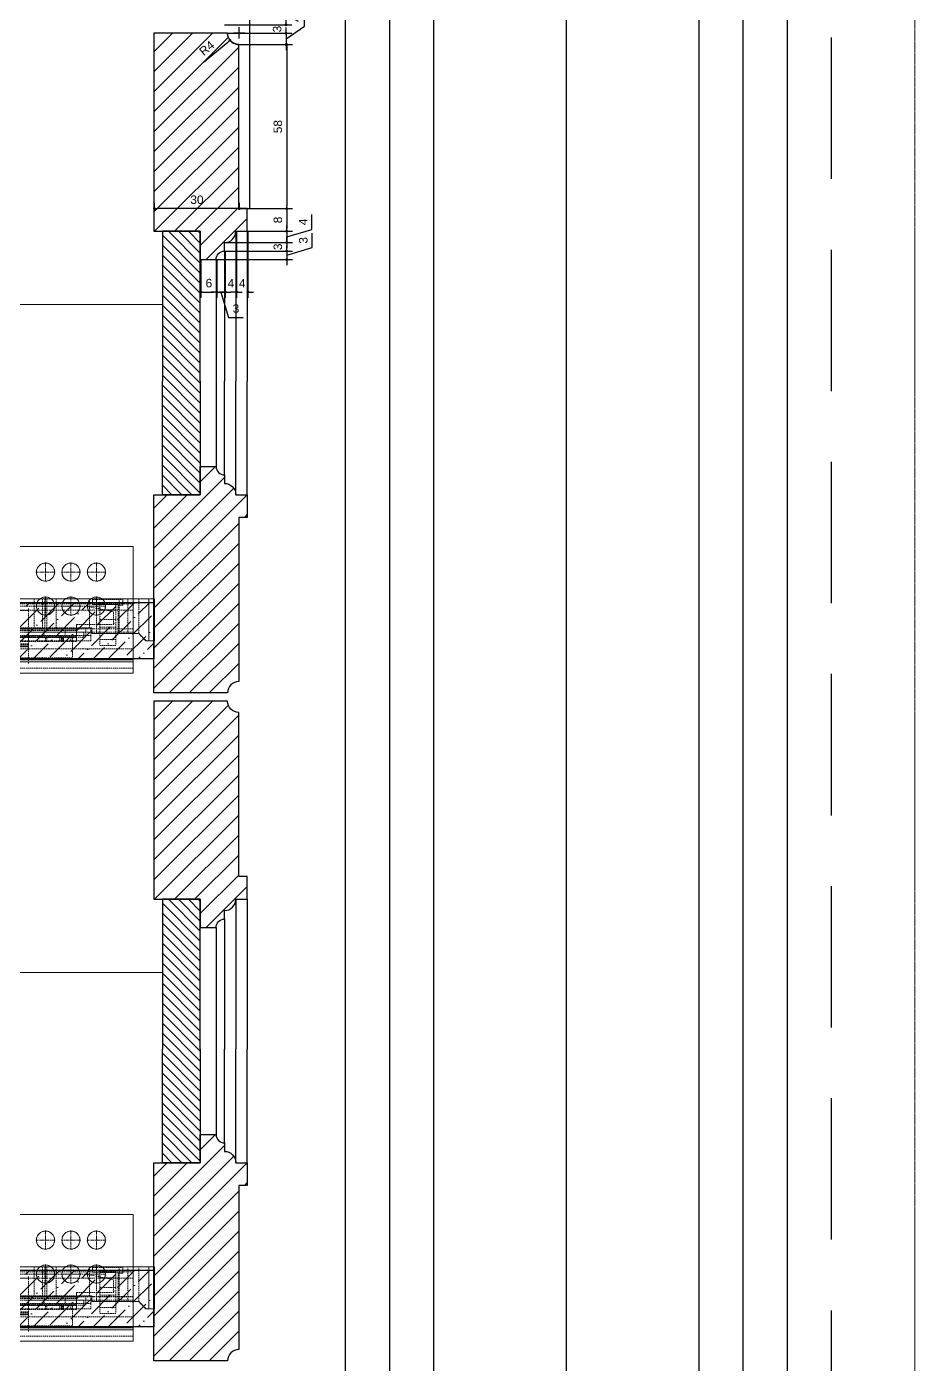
# Model space of a CAD drawing. Header units: inches. Extents: x 274057 to 444617, y 490067 to 635630.
# Drawn here: x 353981.1 to 354295.6, y 516800.7 to 517273.6 of the extents above; entities that cross this region are included whole.
import ezdxf

# ---------------------------------------------------------------- set-up
doc = ezdxf.new("R2010")
doc.units = ezdxf.units.IN
doc.header["$MEASUREMENT"] = 0
for name, pattern in [('CENTER', [2, 1.25, -0.25, 0.25, -0.25]), ('DASHED', [0.75, 0.5, -0.25]), ('HIDDEN', [0.375, 0.25, -0.125])]:
    doc.linetypes.add(name, pattern=pattern)
for name, color, linetype, lineweight in [('CQ Architectural Window', 8, 'HIDDEN', 18), ('CQ Hardware Accs.', 1, 'Continuous', 0), ('CQ Wood', 30, 'Continuous', 0), ('CQ Wood hatch', 32, 'Continuous', 0), ('Hardware Accs.', 7, 'Continuous', 0)]:
    doc.layers.add(name, color=color, linetype=linetype, lineweight=lineweight)
for name, color, linetype in [('CQ curtains and frames', 252, 'Continuous'), ('CQ Grg Gypsum', 41, 'Continuous'), ('CQ PANEL DIMENSION', 1, 'Continuous'), ('CQ spot detail elevation', 1, 'Continuous'), ('CQ SPOT DETAILS', 40, 'Continuous'), ('CQ Wood Section', 60, 'Continuous'), ('CQ_callout', 34, 'Continuous'), ('Layer7', 8, 'Continuous')]:
    doc.layers.add(name, color=color, linetype=linetype)
doc.styles.get("Standard").update_dxf_attribs({"font": 'arial.ttf'})
doc.dimstyles.new('CQ 2', dxfattribs={"dimscale": 0.02, "dimtxt": 150, "dimasz": 50, "dimexe": 100, "dimexo": 0, "dimgap": 80, "dimtad": 1, "dimdec": 0, "dimzin": 0, "dimdsep": 46, "dimtxsty": 'Standard', "dimblk": 'DOT', "dimcen": 100, "dimclrd": 1, "dimclre": 1, "dimclrt": 3, "dimadec": 0, "dimazin": 0, "dimtfac": 1, "dimtdec": 0, "dimtofl": 0, "dimtmove": 0, "dimatfit": 3, "dimfxl": 1, "dimtolj": 1, "dimtzin": 0, "dimlwd": -1, "dimarcsym": 0})
doc.dimstyles.new('CQ 20', dxfattribs={"dimscale": 0.2, "dimtxt": 150, "dimasz": 100, "dimexe": 100, "dimexo": 20, "dimgap": 80, "dimtad": 1, "dimdec": 0, "dimzin": 0, "dimdsep": 46, "dimtxsty": 'Standard', "dimblk": 'DOT', "dimcen": 100, "dimclrd": 1, "dimclre": 1, "dimclrt": 3, "dimadec": 0, "dimazin": 0, "dimtfac": 1, "dimtdec": 0, "dimtofl": 0, "dimtmove": 0, "dimatfit": 3, "dimfxl": 1, "dimtolj": 1, "dimtzin": 0, "dimlwd": -1, "dimarcsym": 0})
doc.dimstyles.get("Standard").update_dxf_attribs({"dimtxt": 0.18, "dimasz": 0.18, "dimexe": 0.18, "dimexo": 0.0625, "dimgap": 0.09, "dimtad": 0, "dimtih": 1, "dimtoh": 1, "dimdec": 4, "dimzin": 0, "dimdsep": 46, "dimtxsty": 'Standard', "dimcen": 0.09, "dimadec": 0, "dimazin": 0, "dimtfac": 1, "dimtdec": 4, "dimtofl": 0, "dimtmove": 0, "dimatfit": 3, "dimfxl": 1, "dimtolj": 1, "dimtzin": 0, "dimarcsym": 0})

# ---------------------------------------------------------------- blocks, each defined once
blk = doc.blocks.new('_Dot')
at = {"color": 0, "linetype": 'ByBlock', "lineweight": -2}
blk.add_line((-0.5, 0), (-1, 0), dxfattribs=at)
at = {"color": 0, "linetype": 'ByBlock', "const_width": 0.5}
blk.add_lwpolyline([(-0.25, 0, 1), (0.25, 0, 1)], format="xyb", close=True, dxfattribs=at)
blk = doc.blocks.new('*D258')
at = {"layer": 'CQ PANEL DIMENSION', "color": 1, "lineweight": -2, "transparency": 16777216}
for p, q in [((354281.45, 519499.28), (354806.32, 519499.28)), ((353585.88, 516399.28), (354806.32, 516399.28))]:
    blk.add_line(p, q, dxfattribs=at)
at = {"layer": 'CQ PANEL DIMENSION', "color": 1, "transparency": 16777216}
blk.add_line((354786.32, 519479.28), (354786.32, 516419.28), dxfattribs=at)
at = {"layer": 'Defpoints', "color": 0, "transparency": 16777216}
for p in [(354277.45, 519499.28, 0), (353581.88, 516399.28, 0), (354786.32, 516399.28)]:
    blk.add_point(p, dxfattribs=at)
at = {"layer": 'CQ PANEL DIMENSION', "color": 1, "transparency": 16777216, "xscale": 20, "yscale": 20, "zscale": 20}
for p, rotation in [((354786.32, 519499.28), 90), ((354786.32, 516399.28), 270)]:
    blk.add_blockref('_Dot', p, dxfattribs=dict(at, rotation=rotation))
at = {"layer": 'CQ PANEL DIMENSION', "color": 3, "transparency": 16777216, "insert": (354754.99, 517949.28), "char_height": 30, "attachment_point": 5, "rotation": 90}
blk.add_mtext('\\A1;3100', dxfattribs=at)
blk = doc.blocks.new('ff-15 window')
at = {"layer": 'CQ Architectural Window', "elevation": -0.03}
blk.add_lwpolyline([(354831.91, 513252.52), (359931.91, 513252.52), (359931.91, 510602.52), (354831.91, 510602.52)], close=True, dxfattribs=at)
blk = doc.blocks.new('hettich quadro 4D V6 silent')
at = {"layer": 'Hardware Accs.', "linetype": 'DASHED', "lineweight": 0}
for p, q in [((190674.19, -47336.67), (190492.69, -47336.67)), ((190674.19, -47381.47), (190674.19, -47336.67)), ((190674.19, -47355.22), (190279.99, -47355.22)), ((190674.19, -47355.22), (190279.99, -47355.22)), ((190674.19, -47356.97), (190279.99, -47356.97)), ((190674.19, -47356.97), (190279.99, -47356.97)), ((190681.69, -47355.22), (190608.21, -47355.22)), ((190608.21, -47355.22), (190681.69, -47355.22)), ((190657.19, -47357.72), (190622.19, -47357.72)), ((190657.19, -47357.72), (190622.19, -47357.72)), ((190639.21, -47365.47), (190639.21, -47355.22)), ((190639.21, -47355.22), (190639.21, -47365.47)), ((190642.14, -47365.47), (190642.14, -47355.22)), ((190642.14, -47365.47), (190642.14, -47355.22)), ((190642.93, -47355.22), (190642.93, -47365.47)), ((190642.93, -47365.47), (190642.93, -47355.22)), ((190643.71, -47365.47), (190643.71, -47355.22)), ((190643.71, -47365.47), (190643.71, -47355.22)), ((190646.91, -47365.47), (190646.91, -47355.22)), ((190646.91, -47365.47), (190646.91, -47355.22)), ((190667.19, -47359.72), (190657.19, -47357.72)), ((190667.19, -47359.72), (190657.19, -47357.72)), ((190658.71, -47365.47), (190658.71, -47355.22)), ((190658.71, -47365.47), (190658.71, -47355.22)), ((190659.86, -47357.12), (190659.86, -47355.22)), ((190659.86, -47355.22), (190659.86, -47357.12)), ((190659.86, -47355.42), (190670.56, -47355.42)), ((190659.86, -47355.42), (190670.56, -47355.42)), ((190668.91, -47357.12), (190659.86, -47357.12)), ((190659.86, -47357.12), (190668.91, -47357.12)), ((190661.21, -47367.47), (190661.21, -47355.22)), ((190661.21, -47367.47), (190661.21, -47355.22)), ((190668.06, -47356.62), (190662.36, -47356.62)), ((190662.36, -47356.62), (190662.36, -47371.72)), ((190662.36, -47356.62), (190668.06, -47356.62)), ((190662.36, -47356.62), (190662.36, -47371.72)), ((190662.36, -47357.22), (190668.06, -47357.22)), ((190662.36, -47357.22), (190668.06, -47357.22)), ((190668.06, -47356.62), (190668.06, -47371.72)), ((190668.06, -47356.62), (190668.06, -47371.72)), ((190668.91, -47367.47), (190668.91, -47357.12)), ((190668.91, -47367.47), (190668.91, -47357.12)), ((190670.56, -47357.39), (190668.91, -47357.39)), ((190668.91, -47357.39), (190670.56, -47357.39)), ((190669.21, -47367.47), (190669.21, -47355.22)), ((190669.21, -47367.47), (190669.21, -47355.22)), ((190670.56, -47355.22), (190670.56, -47357.39)), ((190670.56, -47357.39), (190670.56, -47355.22)), ((190672.26, -47367.47), (190672.26, -47355.22)), ((190672.26, -47367.47), (190672.26, -47355.22)), ((190674.19, -47369.72), (190674.19, -47355.22)), ((190674.19, -47355.22), (190674.19, -47369.72)), ((190676.15, -47367.47), (190676.15, -47355.22)), ((190676.15, -47367.47), (190676.15, -47355.22)), ((190679.71, -47369.97), (190679.71, -47355.22)), ((190681.69, -47369.97), (190681.69, -47355.22)), ((190674.19, -47359.21), (190279.99, -47359.21)), ((190674.19, -47359.21), (190279.99, -47359.21)), ((190637.19, -47359.24), (190283.99, -47359.24)), ((190637.19, -47359.24), (190283.99, -47359.24)), ((190637.19, -47358.57), (190637.19, -47378.12)), ((190637.19, -47358.57), (190637.19, -47378.12)), ((190662.36, -47359.05), (190668.06, -47359.05)), ((190668.06, -47359.05), (190662.36, -47359.05)), ((190662.36, -47359.12), (190668.06, -47359.12)), ((190662.36, -47359.12), (190668.06, -47359.12)), ((190662.36, -47362.47), (190668.06, -47362.47)), ((190662.36, -47362.47), (190668.06, -47362.47)), ((190667.19, -47364.22), (190667.19, -47359.72)), ((190667.19, -47364.22), (190667.19, -47359.72)), ((190674.19, -47365.72), (190279.99, -47365.72)), ((190674.19, -47365.72), (190279.99, -47365.72)), ((190674.19, -47365.73), (190279.99, -47365.73)), ((190674.19, -47365.73), (190279.99, -47365.73)), ((190637.19, -47365.58), (190283.99, -47365.58)), ((190637.19, -47365.58), (190283.99, -47365.58)), ((190674.19, -47366.97), (190492.69, -47366.97)), ((190674.19, -47366.97), (190492.69, -47366.97)), ((190654.19, -47365.72), (190580.19, -47365.72)), ((190654.19, -47365.72), (190580.19, -47365.72)), ((190654.19, -47365.72), (190604.69, -47365.72)), ((190654.19, -47365.72), (190604.69, -47365.72)), ((190610.25, -47365.47), (190659.53, -47365.47)), ((190610.25, -47365.47), (190659.53, -47365.47)), ((190654.19, -47365.89), (190620.19, -47365.89)), ((190654.19, -47365.89), (190620.19, -47365.89)), ((190654.19, -47366.39), (190620.19, -47366.39)), ((190654.19, -47366.39), (190620.19, -47366.39)), ((190656.69, -47366.92), (190635.69, -47366.92)), ((190635.69, -47366.92), (190656.69, -47366.92)), ((190642.69, -47365.47), (190642.69, -47368.17)), ((190642.69, -47365.47), (190642.69, -47368.17)), ((190650.12, -47365.47), (190650.12, -47368.17)), ((190650.12, -47365.47), (190650.12, -47368.17)), ((190654.19, -47364.22), (190667.19, -47364.22)), ((190654.19, -47370.22), (190654.19, -47364.22)), ((190654.19, -47364.22), (190654.19, -47370.22)), ((190654.19, -47364.22), (190667.19, -47364.22)), ((190656.69, -47368.72), (190656.69, -47366.92)), ((190656.69, -47366.92), (190656.69, -47368.72)), ((190657.5, -47365.47), (190657.5, -47368.17)), ((190657.5, -47365.47), (190657.5, -47368.17)), ((190659.25, -47365.47), (190659.25, -47368.17)), ((190659.25, -47365.47), (190659.25, -47368.17)), ((190659.27, -47365.47), (190659.27, -47368.17)), ((190659.27, -47365.47), (190659.27, -47368.17)), ((190659.53, -47365.47), (190659.53, -47367.47)), ((190659.53, -47365.47), (190659.53, -47367.47)), ((190676.19, -47367.47), (190659.53, -47367.47)), ((190659.53, -47367.47), (190676.19, -47367.47)), ((190662.36, -47365.22), (190668.06, -47365.22)), ((190662.36, -47365.22), (190668.06, -47365.22)), ((190674.19, -47379.72), (190674.19, -47366.97)), ((190676.19, -47367.47), (190678.69, -47369.97)), ((190637.19, -47371.11), (190283.99, -47371.11)), ((190637.19, -47371.11), (190283.99, -47371.11)), ((190637.19, -47371.45), (190283.99, -47371.45)), ((190283.99, -47371.92), (190637.19, -47371.92)), ((190637.19, -47371.96), (190283.99, -47371.96)), ((190637.19, -47372.18), (190283.99, -47372.18)), ((190637.19, -47371.45), (190492.69, -47371.45)), ((190492.69, -47371.92), (190637.19, -47371.92)), ((190637.19, -47371.96), (190492.69, -47371.96)), ((190637.19, -47372.18), (190492.69, -47372.18)), ((190659.27, -47368.17), (190608.21, -47368.17)), ((190659.27, -47368.17), (190608.21, -47368.17)), ((190654.19, -47368.39), (190620.19, -47368.39)), ((190654.19, -47368.39), (190620.19, -47368.39)), ((190656.69, -47368.72), (190620.19, -47368.72)), ((190656.69, -47368.72), (190620.19, -47368.72)), ((190654.19, -47368.89), (190620.19, -47368.89)), ((190654.19, -47368.89), (190620.19, -47368.89)), ((190654.19, -47370.22), (190620.19, -47370.22)), ((190654.19, -47370.22), (190620.19, -47370.22)), ((190634.21, -47369.97), (190659.21, -47369.97)), ((190634.21, -47369.97), (190659.21, -47369.97)), ((190637.21, -47369.97), (190637.21, -47368.17)), ((190637.21, -47369.97), (190637.21, -47368.17)), ((190643.19, -47370.22), (190643.19, -47368.72)), ((190643.19, -47370.22), (190643.19, -47368.72)), ((190643.69, -47370.22), (190643.69, -47368.72)), ((190643.69, -47370.22), (190643.69, -47368.72)), ((190648.79, -47368.72), (190648.79, -47370.22)), ((190648.79, -47370.22), (190648.79, -47368.72)), ((190649.02, -47370.22), (190649.02, -47368.72)), ((190649.02, -47370.22), (190649.02, -47368.72)), ((190649.36, -47370.22), (190649.36, -47368.72)), ((190649.36, -47370.22), (190649.36, -47368.72)), ((190649.59, -47370.22), (190649.59, -47368.72)), ((190649.59, -47368.72), (190649.59, -47370.22)), ((190652.19, -47368.72), (190652.19, -47370.22)), ((190652.19, -47368.72), (190652.19, -47370.22)), ((190652.69, -47370.22), (190652.69, -47368.72)), ((190652.69, -47370.22), (190652.69, -47368.72)), ((190652.71, -47369.97), (190652.71, -47376.07)), ((190652.71, -47369.97), (190652.71, -47376.07)), ((190659.21, -47368.17), (190659.21, -47369.97)), ((190659.21, -47368.17), (190659.21, -47369.97)), ((190662.36, -47369.58), (190668.06, -47369.58)), ((190662.36, -47369.58), (190668.06, -47369.58)), ((190662.36, -47371.72), (190668.06, -47371.72)), ((190662.36, -47371.72), (190668.06, -47371.72)), ((190681.69, -47369.97), (190678.69, -47369.97)), ((190492.69, -47372.88), (190674.19, -47372.88)), ((190492.69, -47372.88), (190674.19, -47372.88)), ((190674.19, -47376.5), (190492.69, -47376.5)), ((190674.19, -47376.5), (190492.69, -47376.5)), ((190674.19, -47376.68), (190492.69, -47376.68)), ((190674.19, -47376.76), (190492.69, -47376.76)), ((190674.19, -47376.76), (190492.69, -47376.76)), ((190674.19, -47376.76), (190492.69, -47376.76)), ((190652.71, -47376.07), (190634.21, -47376.07)), ((190634.21, -47376.07), (190652.71, -47376.07)), ((190637.19, -47377.46), (190283.99, -47377.46)), ((190637.19, -47377.46), (190283.99, -47377.46)), ((190674.19, -47377.48), (190492.69, -47377.48)), ((190674.19, -47379.72), (190492.69, -47379.72)), ((190674.19, -47379.72), (190492.69, -47379.72)), ((190674.19, -47381.47), (190492.69, -47381.47))]:
    blk.add_line(p, q, dxfattribs=at)
at = {"layer": 'Hardware Accs.', "linetype": 'Continuous', "lineweight": 0}
for p, q in [((190674.19, -47336.67), (190492.69, -47336.67)), ((190674.19, -47336.67), (190674.19, -47381.47)), ((190674.19, -47355.22), (190681.69, -47355.22)), ((190679.71, -47369.97), (190679.71, -47355.22)), ((190681.69, -47369.97), (190681.69, -47355.22)), ((190676.19, -47367.47), (190674.19, -47367.47)), ((190678.69, -47369.97), (190676.19, -47367.47)), ((190681.69, -47369.97), (190678.69, -47369.97)), ((190674.19, -47376.68), (190492.69, -47376.68)), ((190674.19, -47376.76), (190492.69, -47376.76)), ((190674.19, -47377.48), (190492.69, -47377.48)), ((190674.19, -47381.47), (190492.69, -47381.47))]:
    blk.add_line(p, q, dxfattribs=at)
at = {"layer": 'Hardware Accs.', "linetype": 'CENTER', "lineweight": 0}
for p, q in [((190643.19, -47342.36), (190643.19, -47349.08)), ((190652.19, -47342.36), (190652.19, -47349.08)), ((190661.19, -47342.36), (190661.19, -47349.08)), ((190646.55, -47345.72), (190639.83, -47345.72)), ((190655.55, -47345.72), (190648.83, -47345.72)), ((190664.55, -47345.72), (190657.83, -47345.72)), ((190646.55, -47357.72), (190639.83, -47357.72)), ((190643.19, -47354.36), (190643.19, -47361.08)), ((190655.55, -47357.72), (190648.83, -47357.72)), ((190652.19, -47354.36), (190652.19, -47361.08)), ((190664.55, -47357.72), (190657.83, -47357.72)), ((190661.19, -47354.36), (190661.19, -47361.08)), ((190648.21, -47370.07), (190648.21, -47367.98))]:
    blk.add_line(p, q, dxfattribs=at)
at = {"layer": 'Hardware Accs.', "linetype": 'DASHED', "lineweight": 0}
for centre in [(190643.19, -47345.72), (190652.19, -47345.72), (190661.19, -47345.72), (190643.19, -47357.72), (190652.19, -47357.72), (190661.19, -47357.72)]:
    blk.add_circle(centre, 3.2, dxfattribs=at)
at = {"layer": 'Hardware Accs.', "linetype": 'Continuous', "lineweight": 0}
for centre in [(190643.19, -47345.72), (190652.19, -47345.72), (190661.19, -47345.72), (190643.19, -47357.72), (190652.19, -47357.72), (190661.19, -47357.72)]:
    blk.add_circle(centre, 3.2, dxfattribs=at)
blk = doc.blocks.new('A$Cd99c4f28')
at = {"layer": 'CQ Wood hatch', "lineweight": 0}
h = blk.add_hatch(dxfattribs=at)
h.set_pattern_fill('ANSI36', color=252, scale=30, angle=90, style=0)
h.set_pattern_definition([(135, (-401784.7054, -434163.2103), (-7.29203868, 1.988737822), [9.375, -1.875, 0, -1.875])])
h.paths.add_polyline_path([(403.06, 796.04), (383.06, 796.04), (383.06, 670.79), (403.06, 670.79)])
h.paths.add_polyline_path([(403.06, 670.79), (53.06, 670.79), (53.06, 650.79), (403.06, 650.79)])
h = blk.add_hatch(dxfattribs=at)
h.set_pattern_fill('ANSI36', color=252, scale=30, angle=90, style=0)
h.set_pattern_definition([(135, (-401784.7054, -434399.3703), (-7.29203868, 1.988737822), [9.375, -1.875, 0, -1.875])])
h.paths.add_polyline_path([(403.06, 559.88), (383.06, 559.88), (383.06, 434.63), (403.06, 434.63)])
h.paths.add_polyline_path([(403.06, 434.63), (53.06, 434.63), (53.06, 414.63), (403.06, 414.63)])
at = {"layer": 'Layer7'}
h = blk.add_hatch(dxfattribs=at)
h.set_pattern_fill('ANSI31', color=256, scale=40, angle=-90)
h.set_pattern_definition([(315, (-581172.3437, 333030.3863), (3.535533906, 3.535533906), [])])
h.paths.add_polyline_path([(23.06, 809.99), (20.06, 809.99), (20.06, 801.99), (24.06, 801.99, 0.414214), (28.06, 797.99), (28.06, 794.99, -0.414214), (31.06, 791.99), (36.64, 791.99), (36.64, 801.98), (42.64, 801.98), (53.06, 801.98), (53.06, 811.99), (53.06, 871.99), (27.06, 871.99, -0.397359), (23.06, 867.99)])
h = blk.add_hatch(dxfattribs=at)
h.set_pattern_fill('ANSI31', color=256, scale=20)
h.set_pattern_definition([(45, (-505741.121, 353148.7715), (-1.767766953, 1.767766953), [])])
h.paths.add_polyline_path([(50.06, 801.98), (36.64, 801.98), (36.64, 708.83), (50.06, 708.83)])
h = blk.add_hatch(dxfattribs=at)
h.set_pattern_fill('ANSI31', color=256, scale=40, angle=-90)
h.set_pattern_definition([(315, (-581172.3437, 333017.5596), (3.535533906, 3.535533906), [])])
h.paths.add_polyline_path([(23.06, 700.83), (20.06, 700.83), (20.06, 708.83), (24.06, 708.83, -0.414214), (28.06, 712.83), (28.06, 715.83, 0.414214), (31.06, 718.83), (36.64, 718.83), (36.64, 708.83), (42.64, 708.83), (53.06, 708.83), (53.06, 698.83), (53.06, 638.83), (27.06, 638.83, 0.397359), (23.06, 642.83)])
h = blk.add_hatch(dxfattribs=at)
h.set_pattern_fill('ANSI31', color=256, scale=40, angle=-90)
h.set_pattern_definition([(315, (-581172.3437, 332794.2263), (3.535533906, 3.535533906), [])])
h.paths.add_polyline_path([(23.06, 573.83), (20.06, 573.83), (20.06, 565.83), (24.06, 565.83, 0.414214), (28.06, 561.83), (28.06, 558.83, -0.414214), (31.06, 555.83), (36.64, 555.83), (36.64, 565.82), (42.64, 565.82), (53.06, 565.82), (53.06, 575.83), (53.06, 635.83), (27.06, 635.83, -0.397359), (23.06, 631.83)])
h = blk.add_hatch(dxfattribs=at)
h.set_pattern_fill('ANSI31', color=256, scale=20)
h.set_pattern_definition([(45, (-505741.121, 352912.6115), (-1.767766953, 1.767766953), [])])
h.paths.add_polyline_path([(50.06, 565.82), (36.64, 565.82), (36.64, 472.67), (50.06, 472.67)])
h = blk.add_hatch(dxfattribs=at)
h.set_pattern_fill('ANSI31', color=256, scale=40, angle=-90)
h.set_pattern_definition([(315, (-581172.3437, 332781.3996), (3.535533906, 3.535533906), [])])
h.paths.add_polyline_path([(23.06, 464.67), (20.06, 464.67), (20.06, 472.67), (24.06, 472.67, -0.414214), (28.06, 476.67), (28.06, 479.67, 0.414214), (31.06, 482.67), (36.64, 482.67), (36.64, 472.67), (42.64, 472.67), (53.06, 472.67), (53.06, 462.67), (53.06, 402.67), (27.06, 402.67, 0.397359), (23.06, 406.67)])
at = {"color": 8}
for points, elevation in [([(20.06, 801.99), (20.06, 748.99)], 0.03), ([(24.06, 801.99), (24.06, 748.99)], 0.03), ([(28.06, 794.99), (28.06, 748.99)], 0.03), ([(31.06, 791.99), (31.06, 718.83)], 0.03), ([(20.06, 708.83), (20.06, 748.99)], 0.02), ([(24.06, 708.83), (24.06, 748.99)], 0.02), ([(28.06, 715.83), (28.06, 748.99)], 0.02), ([(20.06, 565.83), (20.06, 512.83)], 0.02), ([(24.06, 565.83), (24.06, 512.83)], 0.02), ([(28.06, 558.83), (28.06, 512.83)], 0.02), ([(31.06, 555.83), (31.06, 482.67)], 0.02), ([(20.06, 472.67), (20.06, 512.83)], 0), ([(24.06, 472.67), (24.06, 512.83)], 0), ([(28.06, 479.67), (28.06, 512.83)], 0)]:
    blk.add_lwpolyline(points, dxfattribs=dict(at, elevation=elevation))
at = {"layer": 'CQ Wood'}
for p, q in [((50.06, 776.04, 0.03), (383.06, 776.04, 0.03)), ((50.06, 539.88, 0.02), (383.06, 539.88, 0.02))]:
    blk.add_line(p, q, dxfattribs=at)
at = {"layer": 'CQ Wood Section', "ltscale": 1000}
for points, elevation in [([(36.64, 791.99), (31.06, 791.99, 0.414214), (28.06, 794.99), (28.06, 797.99, -0.414214), (24.06, 801.99), (20.06, 801.99), (20.06, 809.99), (23.06, 809.99), (23.06, 867.99, 0.397359), (27.06, 871.99), (53.06, 871.99), (53.06, 801.98), (42.64, 801.98), (42.64, 801.98), (36.64, 801.98)], 0.03), ([(36.64, 718.83), (31.06, 718.83, -0.414214), (28.06, 715.83), (28.06, 712.83, 0.414214), (24.06, 708.83), (20.06, 708.83), (20.06, 700.83), (23.06, 700.83), (23.06, 642.83, -0.397359), (27.06, 638.83), (53.06, 638.83), (53.06, 708.83), (42.64, 708.83), (42.64, 708.83), (36.64, 708.83)], 0.03), ([(36.64, 555.83), (31.06, 555.83, 0.414214), (28.06, 558.83), (28.06, 561.83, -0.414214), (24.06, 565.83), (20.06, 565.83), (20.06, 573.83), (23.06, 573.83), (23.06, 631.83, 0.397359), (27.06, 635.83), (53.06, 635.83), (53.06, 565.82), (42.64, 565.82), (42.64, 565.82), (36.64, 565.82)], 0.02), ([(36.64, 482.67), (31.06, 482.67, -0.414214), (28.06, 479.67), (28.06, 476.67, 0.414214), (24.06, 472.67), (20.06, 472.67), (20.06, 464.67), (23.06, 464.67), (23.06, 406.67, -0.397359), (27.06, 402.67), (53.06, 402.67), (53.06, 472.67), (42.64, 472.67), (42.64, 472.67), (36.64, 472.67)], 0.02)]:
    blk.add_lwpolyline(points, format="xyb", close=True, dxfattribs=dict(at, elevation=elevation))
for points, elevation in [([(36.64, 748.99), (36.64, 801.98), (50.06, 801.98), (50.06, 748.99)], 0.03), ([(36.64, 748.99), (36.64, 708.83), (50.06, 708.83), (50.06, 748.99)], 0.02), ([(36.64, 512.83), (36.64, 565.82), (50.06, 565.82), (50.06, 512.83)], 0.02), ([(36.64, 512.83), (36.64, 472.67), (50.06, 472.67), (50.06, 512.83)], 0)]:
    blk.add_lwpolyline(points, dxfattribs=dict(at, elevation=elevation))
at = {"layer": 'CQ Wood Section'}
for points, elevation in [([(403.06, 670.79), (53.06, 670.79), (53.06, 650.79), (403.06, 650.79)], 0.03), ([(403.06, 434.63), (53.06, 434.63), (53.06, 414.63), (403.06, 414.63)], 0.02)]:
    blk.add_lwpolyline(points, close=True, dxfattribs=dict(at, elevation=elevation))
at = {"layer": 'CQ Hardware Accs.', "color": 1, "xscale": -1}
for p in [(190734.56, 48027.2, 0.03), (190734.56, 47791.04, 0.02)]:
    blk.add_blockref('hettich quadro 4D V6 silent', p, dxfattribs=at)
blk = doc.blocks.new('*D912')
at = {"layer": 'CQ SPOT DETAILS', "color": 1, "lineweight": -2, "transparency": 16777216}
for p, q in [((354054.16, 517271.39), (354058.16, 517271.39)), ((354056.16, 517269.39), (354056.16, 517273.39))]:
    blk.add_line(p, q, dxfattribs=at)
at = {"layer": 'CQ SPOT DETAILS', "color": 1, "transparency": 16777216}
blk.add_line((354043.63, 517261.07), (354052.2, 517268.14), dxfattribs=at)
at = {"layer": 'CQ SPOT DETAILS', "color": 1, "lineweight": -2, "transparency": 16777216}
blk.add_arc((354056.16, 517271.39), 4.12, 191.6665, 271.6583, dxfattribs=at)
at = {"layer": 'Defpoints', "color": 0, "transparency": 16777216}
for p in [(354056.16, 517271.39, -0.13), (354052.97, 517268.77, -0.13)]:
    blk.add_point(p, dxfattribs=at)
at = {"layer": 'CQ SPOT DETAILS', "color": 1, "transparency": 16777216, "rotation": 39.47340326777029}
blk.add_blockref('_Dot', (354052.97, 517268.77), dxfattribs=at)
at = {"layer": 'CQ SPOT DETAILS', "color": 3, "transparency": 16777216, "insert": (354044.76, 517266.02), "char_height": 3, "attachment_point": 5, "rotation": 39.4734}
blk.add_mtext('\\A1;R4', dxfattribs=at)
blk = doc.blocks.new('*D913')
at = {"layer": 'CQ SPOT DETAILS', "color": 1, "transparency": 16777216}
for p, q in [((354079.35, 517273.81), (354079.35, 517279.09)), ((354072.79, 517269.27), (354079.35, 517273.81)), ((354072.79, 517272.27), (354072.79, 517273.27)), ((354072.79, 517271.27), (354072.79, 517267.27)), ((354072.79, 517266.27), (354072.79, 517265.27))]:
    blk.add_line(p, q, dxfattribs=at)
at = {"layer": 'CQ SPOT DETAILS', "color": 1, "lineweight": -2, "transparency": 16777216}
for p, q in [((354052.04, 517271.27), (354074.79, 517271.27)), ((354056.04, 517267.27), (354074.79, 517267.27))]:
    blk.add_line(p, q, dxfattribs=at)
at = {"layer": 'Defpoints', "color": 0, "transparency": 16777216}
for p in [(354052.04, 517271.27, -0.13), (354056.04, 517267.27, -0.13), (354072.79, 517267.27)]:
    blk.add_point(p, dxfattribs=at)
at = {"layer": 'CQ SPOT DETAILS', "color": 1, "transparency": 16777216}
for p, rotation in [((354072.79, 517271.27), 270), ((354072.79, 517267.27), 90)]:
    blk.add_blockref('_Dot', p, dxfattribs=dict(at, rotation=rotation))
at = {"layer": 'CQ SPOT DETAILS', "color": 3, "transparency": 16777216, "insert": (354076.25, 517276.45), "char_height": 3, "attachment_point": 5, "rotation": 90}
blk.add_mtext('\\A1;4', dxfattribs=at)
blk = doc.blocks.new('*D914')
at = {"layer": 'CQ SPOT DETAILS', "color": 1, "transparency": 16777216}
for p, q in [((354072.79, 517275.26), (354072.79, 517276.26)), ((354072.79, 517270.27), (354072.79, 517269.27))]:
    blk.add_line(p, q, dxfattribs=at)
at = {"layer": 'CQ SPOT DETAILS', "color": 1, "lineweight": -2, "transparency": 16777216}
for p, q in [((354051.04, 517274.26), (354074.79, 517274.26)), ((354052.04, 517271.27), (354074.79, 517271.27))]:
    blk.add_line(p, q, dxfattribs=at)
at = {"layer": 'Defpoints', "color": 0, "transparency": 16777216}
for p in [(354051.04, 517274.26), (354052.04, 517271.27), (354072.79, 517274.26)]:
    blk.add_point(p, dxfattribs=at)
at = {"layer": 'CQ SPOT DETAILS', "color": 1, "transparency": 16777216}
for p, rotation in [((354072.79, 517274.26), 270), ((354072.79, 517271.27), 90)]:
    blk.add_blockref('_Dot', p, dxfattribs=dict(at, rotation=rotation))
at = {"layer": 'CQ SPOT DETAILS', "color": 3, "transparency": 16777216, "insert": (354069.65, 517272.76), "char_height": 3, "attachment_point": 5, "rotation": 90}
blk.add_mtext('\\A1;3', dxfattribs=at)
blk = doc.blocks.new('*D922')
at = {"layer": 'CQ SPOT DETAILS', "color": 1, "transparency": 16777216}
for p, q in [((354059.53, 517307.7), (354065.5, 517314.03)), ((354065.5, 517314.03), (354069.81, 517314.03)), ((354058.04, 517307.7), (354057.04, 517307.7)), ((354059.04, 517307.7), (354060.03, 517307.7)), ((354061.03, 517307.7), (354062.03, 517307.7))]:
    blk.add_line(p, q, dxfattribs=at)
at = {"layer": 'CQ SPOT DETAILS', "color": 1, "lineweight": -2, "transparency": 16777216}
for p, q in [((354059.04, 517289.11), (354059.04, 517309.7)), ((354060.03, 517209.32), (354060.03, 517309.7))]:
    blk.add_line(p, q, dxfattribs=at)
at = {"layer": 'Defpoints', "color": 0, "transparency": 16777216}
for p in [(354060.03, 517307.7), (354059.04, 517289.11), (354060.03, 517209.32, -0.13)]:
    blk.add_point(p, dxfattribs=at)
at = {"layer": 'CQ SPOT DETAILS', "color": 1, "transparency": 16777216}
blk.add_blockref('_Dot', (354059.04, 517307.7), dxfattribs=at)
at = {"layer": 'CQ SPOT DETAILS', "color": 1, "transparency": 16777216, "rotation": 180}
blk.add_blockref('_Dot', (354060.03, 517307.7), dxfattribs=at)
at = {"layer": 'CQ SPOT DETAILS', "color": 3, "transparency": 16777216, "insert": (354067.65, 517317.13), "char_height": 3, "attachment_point": 5}
blk.add_mtext('\\A1;1', dxfattribs=at)
blk = doc.blocks.new('*D926')
at = {"layer": 'CQ SPOT DETAILS', "color": 1, "lineweight": -2, "transparency": 16777216}
for p, q in [((354056.28, 517267.27), (354075.02, 517267.27)), ((354056.28, 517209.27), (354075.02, 517209.27))]:
    blk.add_line(p, q, dxfattribs=at)
at = {"layer": 'CQ SPOT DETAILS', "color": 1, "transparency": 16777216}
blk.add_line((354073.02, 517266.27), (354073.02, 517210.27), dxfattribs=at)
at = {"layer": 'Defpoints', "color": 0, "transparency": 16777216}
for p in [(354056.28, 517267.27, -0.13), (354056.28, 517209.27, -0.13), (354073.02, 517209.27)]:
    blk.add_point(p, dxfattribs=at)
at = {"layer": 'CQ SPOT DETAILS', "color": 1, "transparency": 16777216}
for p, rotation in [((354073.02, 517267.27), 90), ((354073.02, 517209.27), 270)]:
    blk.add_blockref('_Dot', p, dxfattribs=dict(at, rotation=rotation))
at = {"layer": 'CQ SPOT DETAILS', "color": 3, "transparency": 16777216, "insert": (354069.89, 517238.27), "char_height": 3, "attachment_point": 5, "rotation": 90}
blk.add_mtext('\\A1;58', dxfattribs=at)
blk = doc.blocks.new('*D927')
at = {"layer": 'CQ SPOT DETAILS', "color": 1, "lineweight": -2, "transparency": 16777216}
for p, q in [((354056.28, 517209.27), (354075.02, 517209.27)), ((354059.28, 517201.27), (354075.02, 517201.27))]:
    blk.add_line(p, q, dxfattribs=at)
at = {"layer": 'CQ SPOT DETAILS', "color": 1, "transparency": 16777216}
blk.add_line((354073.02, 517208.27), (354073.02, 517202.27), dxfattribs=at)
at = {"layer": 'Defpoints', "color": 0, "transparency": 16777216}
for p in [(354056.28, 517209.27, -0.13), (354059.28, 517201.27, -0.13), (354073.02, 517201.27)]:
    blk.add_point(p, dxfattribs=at)
at = {"layer": 'CQ SPOT DETAILS', "color": 1, "transparency": 16777216}
for p, rotation in [((354073.02, 517209.27), 90), ((354073.02, 517201.27), 270)]:
    blk.add_blockref('_Dot', p, dxfattribs=dict(at, rotation=rotation))
at = {"layer": 'CQ SPOT DETAILS', "color": 3, "transparency": 16777216, "insert": (354069.89, 517205.27), "char_height": 3, "attachment_point": 5, "rotation": 90}
blk.add_mtext('\\A1;8', dxfattribs=at)
blk = doc.blocks.new('*D928')
at = {"layer": 'CQ SPOT DETAILS', "color": 1, "transparency": 16777216}
for p, q in [((354081.92, 517201.94), (354081.92, 517207.22)), ((354073.02, 517202.27), (354073.02, 517203.27)), ((354073.02, 517199.27), (354081.92, 517201.94)), ((354073.02, 517201.27), (354073.02, 517197.27)), ((354073.02, 517196.27), (354073.02, 517195.27))]:
    blk.add_line(p, q, dxfattribs=at)
at = {"layer": 'CQ SPOT DETAILS', "color": 1, "lineweight": -2, "transparency": 16777216}
for p, q in [((354059.28, 517201.27), (354075.02, 517201.27)), ((354051.28, 517197.27), (354075.02, 517197.27))]:
    blk.add_line(p, q, dxfattribs=at)
at = {"layer": 'Defpoints', "color": 0, "transparency": 16777216}
for p in [(354059.28, 517201.27, -0.13), (354051.28, 517197.27, -0.13), (354073.02, 517197.27)]:
    blk.add_point(p, dxfattribs=at)
at = {"layer": 'CQ SPOT DETAILS', "color": 1, "transparency": 16777216}
for p, rotation in [((354073.02, 517201.27), 270), ((354073.02, 517197.27), 90)]:
    blk.add_blockref('_Dot', p, dxfattribs=dict(at, rotation=rotation))
at = {"layer": 'CQ SPOT DETAILS', "color": 3, "transparency": 16777216, "insert": (354078.82, 517204.58), "char_height": 3, "attachment_point": 5, "rotation": 90}
blk.add_mtext('\\A1;4', dxfattribs=at)
blk = doc.blocks.new('*D929')
at = {"layer": 'CQ SPOT DETAILS', "color": 1, "lineweight": -2, "transparency": 16777216}
for p, q in [((354051.28, 517197.27), (354075.02, 517197.27)), ((354051.28, 517194.27), (354075.02, 517194.27))]:
    blk.add_line(p, q, dxfattribs=at)
at = {"layer": 'CQ SPOT DETAILS', "color": 1, "transparency": 16777216}
for p, q in [((354073.02, 517198.27), (354073.02, 517199.27)), ((354073.02, 517193.27), (354073.02, 517192.27))]:
    blk.add_line(p, q, dxfattribs=at)
at = {"layer": 'Defpoints', "color": 0, "transparency": 16777216}
for p in [(354051.28, 517197.27, -0.13), (354051.28, 517194.27, -0.13), (354073.02, 517194.27)]:
    blk.add_point(p, dxfattribs=at)
at = {"layer": 'CQ SPOT DETAILS', "color": 1, "transparency": 16777216}
for p, rotation in [((354073.02, 517197.27), 270), ((354073.02, 517194.27), 90)]:
    blk.add_blockref('_Dot', p, dxfattribs=dict(at, rotation=rotation))
at = {"layer": 'CQ SPOT DETAILS', "color": 3, "transparency": 16777216, "insert": (354069.89, 517195.77), "char_height": 3, "attachment_point": 5, "rotation": 90}
blk.add_mtext('\\A1;3', dxfattribs=at)
blk = doc.blocks.new('*D930')
at = {"layer": 'CQ SPOT DETAILS', "color": 1, "transparency": 16777216}
for p, q in [((354082.02, 517195.47), (354082.02, 517200.64)), ((354073.02, 517195.27), (354073.02, 517196.27)), ((354073.02, 517192.77), (354082.02, 517195.47)), ((354073.02, 517194.27), (354073.02, 517191.27)), ((354073.02, 517190.27), (354073.02, 517189.27))]:
    blk.add_line(p, q, dxfattribs=at)
at = {"layer": 'CQ SPOT DETAILS', "color": 1, "lineweight": -2, "transparency": 16777216}
for p, q in [((354048.28, 517191.27), (354075.02, 517191.27)), ((354051.28, 517194.27), (354075.02, 517194.27))]:
    blk.add_line(p, q, dxfattribs=at)
at = {"layer": 'Defpoints', "color": 0, "transparency": 16777216}
for p in [(354048.28, 517191.27, -0.13), (354051.28, 517194.27, -0.13), (354073.02, 517191.27)]:
    blk.add_point(p, dxfattribs=at)
at = {"layer": 'CQ SPOT DETAILS', "color": 1, "transparency": 16777216}
for p, rotation in [((354073.02, 517194.27), 270), ((354073.02, 517191.27), 90)]:
    blk.add_blockref('_Dot', p, dxfattribs=dict(at, rotation=rotation))
at = {"layer": 'CQ SPOT DETAILS', "color": 3, "transparency": 16777216, "insert": (354078.89, 517198.05), "char_height": 3, "attachment_point": 5, "rotation": 90}
blk.add_mtext('\\A1;3', dxfattribs=at)
blk = doc.blocks.new('*D931')
at = {"layer": 'CQ SPOT DETAILS', "color": 1, "lineweight": -2, "transparency": 16777216}
for p, q in [((354042.7, 517191.27), (354042.7, 517177.79)), ((354048.28, 517191.27), (354048.28, 517177.79))]:
    blk.add_line(p, q, dxfattribs=at)
at = {"layer": 'CQ SPOT DETAILS', "color": 1, "transparency": 16777216}
blk.add_line((354043.7, 517179.79), (354047.28, 517179.79), dxfattribs=at)
at = {"layer": 'Defpoints', "color": 0, "transparency": 16777216}
for p in [(354042.7, 517191.27, -0.13), (354048.28, 517191.27), (354048.28, 517179.79)]:
    blk.add_point(p, dxfattribs=at)
at = {"layer": 'CQ SPOT DETAILS', "color": 1, "transparency": 16777216, "rotation": 180}
blk.add_blockref('_Dot', (354042.7, 517179.79), dxfattribs=at)
at = {"layer": 'CQ SPOT DETAILS', "color": 1, "transparency": 16777216}
blk.add_blockref('_Dot', (354048.28, 517179.79), dxfattribs=at)
at = {"layer": 'CQ SPOT DETAILS', "color": 3, "transparency": 16777216, "insert": (354045.49, 517182.92), "char_height": 3, "attachment_point": 5}
blk.add_mtext('\\A1;6', dxfattribs=at)
blk = doc.blocks.new('*D932')
at = {"layer": 'CQ SPOT DETAILS', "color": 1, "lineweight": -2, "transparency": 16777216}
for p, q in [((354048.28, 517191.27), (354048.28, 517177.79)), ((354051.28, 517194.27), (354051.28, 517177.79))]:
    blk.add_line(p, q, dxfattribs=at)
at = {"layer": 'CQ SPOT DETAILS', "color": 1, "transparency": 16777216}
for p, q in [((354047.28, 517179.79), (354046.28, 517179.79)), ((354048.28, 517179.79), (354051.28, 517179.79)), ((354049.78, 517179.79), (354052.47, 517170.79)), ((354052.28, 517179.79), (354053.28, 517179.79)), ((354052.47, 517170.79), (354057.64, 517170.79))]:
    blk.add_line(p, q, dxfattribs=at)
at = {"layer": 'Defpoints', "color": 0, "transparency": 16777216}
for p in [(354048.28, 517191.27), (354051.28, 517194.27, -0.13), (354051.28, 517179.79)]:
    blk.add_point(p, dxfattribs=at)
at = {"layer": 'CQ SPOT DETAILS', "color": 1, "transparency": 16777216}
blk.add_blockref('_Dot', (354048.28, 517179.79), dxfattribs=at)
at = {"layer": 'CQ SPOT DETAILS', "color": 1, "transparency": 16777216, "rotation": 180}
blk.add_blockref('_Dot', (354051.28, 517179.79), dxfattribs=at)
at = {"layer": 'CQ SPOT DETAILS', "color": 3, "transparency": 16777216, "insert": (354055.06, 517173.92), "char_height": 3, "attachment_point": 5}
blk.add_mtext('\\A1;3', dxfattribs=at)
blk = doc.blocks.new('*D933')
at = {"layer": 'CQ SPOT DETAILS', "color": 1, "lineweight": -2, "transparency": 16777216}
for p, q in [((354055.28, 517201.27), (354055.28, 517177.79)), ((354051.28, 517194.27), (354051.28, 517177.79))]:
    blk.add_line(p, q, dxfattribs=at)
at = {"layer": 'CQ SPOT DETAILS', "color": 1, "transparency": 16777216}
for p, q in [((354050.28, 517179.79), (354049.28, 517179.79)), ((354056.28, 517179.79), (354057.28, 517179.79))]:
    blk.add_line(p, q, dxfattribs=at)
at = {"layer": 'Defpoints', "color": 0, "transparency": 16777216}
for p in [(354055.28, 517201.27, -0.13), (354051.28, 517194.27, -0.13), (354055.28, 517179.79)]:
    blk.add_point(p, dxfattribs=at)
at = {"layer": 'CQ SPOT DETAILS', "color": 1, "transparency": 16777216}
blk.add_blockref('_Dot', (354051.28, 517179.79), dxfattribs=at)
at = {"layer": 'CQ SPOT DETAILS', "color": 1, "transparency": 16777216, "rotation": 180}
blk.add_blockref('_Dot', (354055.28, 517179.79), dxfattribs=at)
at = {"layer": 'CQ SPOT DETAILS', "color": 3, "transparency": 16777216, "insert": (354053.28, 517182.89), "char_height": 3, "attachment_point": 5}
blk.add_mtext('\\A1;4', dxfattribs=at)
blk = doc.blocks.new('*D934')
at = {"layer": 'CQ SPOT DETAILS', "color": 1, "lineweight": -2, "transparency": 16777216}
for p, q in [((354055.28, 517201.27), (354055.28, 517177.79)), ((354059.28, 517201.27), (354059.28, 517177.79))]:
    blk.add_line(p, q, dxfattribs=at)
at = {"layer": 'CQ SPOT DETAILS', "color": 1, "transparency": 16777216}
for p, q in [((354054.28, 517179.79), (354053.28, 517179.79)), ((354060.28, 517179.79), (354061.28, 517179.79))]:
    blk.add_line(p, q, dxfattribs=at)
at = {"layer": 'Defpoints', "color": 0, "transparency": 16777216}
for p in [(354055.28, 517201.27, -0.13), (354059.28, 517201.27), (354059.28, 517179.79)]:
    blk.add_point(p, dxfattribs=at)
at = {"layer": 'CQ SPOT DETAILS', "color": 1, "transparency": 16777216}
blk.add_blockref('_Dot', (354055.28, 517179.79), dxfattribs=at)
at = {"layer": 'CQ SPOT DETAILS', "color": 1, "transparency": 16777216, "rotation": 180}
blk.add_blockref('_Dot', (354059.28, 517179.79), dxfattribs=at)
at = {"layer": 'CQ SPOT DETAILS', "color": 3, "transparency": 16777216, "insert": (354057.28, 517182.89), "char_height": 3, "attachment_point": 5}
blk.add_mtext('\\A1;4', dxfattribs=at)
blk = doc.blocks.new('*D935')
at = {"layer": 'CQ SPOT DETAILS', "color": 1, "lineweight": -2, "transparency": 16777216}
for p, q in [((354026.28, 517209.27), (354026.28, 517211.27)), ((354056.28, 517209.27), (354056.28, 517211.27))]:
    blk.add_line(p, q, dxfattribs=at)
at = {"layer": 'CQ SPOT DETAILS', "color": 1, "transparency": 16777216}
blk.add_line((354055.28, 517209.27), (354027.28, 517209.27), dxfattribs=at)
at = {"layer": 'Defpoints', "color": 0, "transparency": 16777216}
for p in [(354026.28, 517209.27), (354026.28, 517209.27), (354056.28, 517209.27)]:
    blk.add_point(p, dxfattribs=at)
at = {"layer": 'CQ SPOT DETAILS', "color": 1, "transparency": 16777216, "rotation": 180}
blk.add_blockref('_Dot', (354026.28, 517209.27), dxfattribs=at)
at = {"layer": 'CQ SPOT DETAILS', "color": 1, "transparency": 16777216}
blk.add_blockref('_Dot', (354056.28, 517209.27), dxfattribs=at)
at = {"layer": 'CQ SPOT DETAILS', "color": 3, "transparency": 16777216, "insert": (354041.28, 517212.4), "char_height": 3, "attachment_point": 5}
blk.add_mtext('\\A1;30', dxfattribs=at)

msp = doc.modelspace()

# ---------------------------------------------------------------- hatches: boundary and pattern name
at = {"layer": 'CQ curtains and frames', "linetype": 'ByBlock', "ltscale": 200}
h = msp.add_hatch(dxfattribs=at)
h.set_pattern_fill('PLASTI,_O', color=256, scale=500, angle=90)
h.set_pattern_definition([(90, (0, 0), (-125, 8e-15), []), (90, (-15.62, 1e-15), (-125, 8e-15), []), (90, (-31.25, 2e-15), (-125, 8e-15), []), (90, (-78.12, 5e-15), (-125, 8e-15), [])])
edge = h.paths.add_edge_path()
edge.add_line((359636.1, 517521.28), (359636.1, 519159.24))
edge.add_line((359636.1, 519159.24), (359615.1, 519189.24))
edge.add_line((359615.1, 519189.24), (359611.1, 519259.37))
edge.add_line((359611.1, 519259.37), (359625.1, 519279.41))
edge.add_line((359625.1, 519279.41), (359625.1, 519299.28))
edge.add_line((359625.1, 519299.28), (354065.1, 519299.34))
edge.add_line((354065.1, 519299.34), (354065.1, 519279.41))
edge.add_line((354065.1, 519279.41), (354069.1, 519279.41))
edge.add_line((354069.1, 519279.41), (354070.27, 519276.58))
edge.add_line((354070.27, 519276.58), (354073.1, 519275.41))
edge.add_line((354073.1, 519275.41), (354073.1, 519272.41))
edge.add_arc((354073.1, 519269.41), 3, 0, 90, ccw=False)
edge.add_line((354076.1, 519269.41), (354079.1, 519269.41))
edge.add_line((354079.1, 519269.41), (354079.1, 519229.24))
edge.add_line((354079.1, 519229.24), (354076.1, 519229.24))
edge.add_arc((354073.1, 519229.24), 3, 270, 360, ccw=False)
edge.add_line((354073.1, 519226.24), (354073.1, 519223.24))
edge.add_arc((354073.1, 519219.24), 4, 90, 180)
edge.add_line((354069.1, 519219.24), (354065.1, 519219.24))
edge.add_line((354065.1, 519219.24), (354065.1, 519199.24))
edge.add_line((354065.1, 519199.24), (354068.1, 519199.24))
edge.add_arc((354071.1, 519199.24), 3, 180, 270)
edge.add_line((354071.1, 519196.24), (354071.1, 519193.24))
edge.add_arc((354071.1, 519189.24), 4, -90, 90, ccw=False)
edge.add_line((354071.1, 519185.24), (354071.1, 519182.24))
edge.add_arc((354071.1, 519179.24), 3, 90, 180)
edge.add_line((354068.1, 519179.24), (354065.1, 519179.24))
edge.add_line((354065.1, 519179.24), (354065.1, 519157.92))
edge.add_line((354065.1, 519157.92), (354052.04, 519157.92))
edge.add_line((354052.04, 519157.92), (354069.17, 516514.31))
edge.add_line((354069.17, 516514.31), (354295.1, 516514.25))
edge.add_line((354295.1, 516514.25), (354295.1, 519049.28))
edge.add_line((354295.1, 519049.28), (359395.1, 519049.28))
edge.add_line((359395.1, 519049.28), (359394.66, 517521.28))
edge.add_line((359394.66, 517521.28), (359636.1, 517521.42))

# ---------------------------------------------------------------- linework, layer by layer
at = {"layer": 'CQ spot detail elevation', "color": 3, "linetype": 'HIDDEN', "ltscale": 200, "elevation": -0.09}
msp.add_lwpolyline([(353172.56, 519444.75), (354265.55, 519444.75), (354265.55, 516365.48), (353172.56, 516365.48)], close=True, dxfattribs=at)

# ---------------------------------------------------------------- block references
at = {"layer": 'CQ curtains and frames'}
msp.add_blockref('ff-15 window', (-536.81, 5796.77, 0), dxfattribs=at)
at = {"layer": 'CQ Grg Gypsum', "xscale": -1}
msp.add_blockref('A$Cd99c4f28', (354079.1, 516399.28, -0.18), dxfattribs=at)

# ---------------------------------------------------------------- dimensions: what is measured, and where the dimension line sits
at = {"layer": 'CQ PANEL DIMENSION'}
dim = msp.add_linear_dim(base=(354786.32, 516399.28), p1=(354277.45, 519499.28, 0), p2=(353581.88, 516399.28, 0), angle=90, dimstyle='CQ 20', override={"dimtmove": 1}, dxfattribs=at)
dim.commit()
dim.dimension.update_dxf_attribs({"geometry": '*D258', "text_midpoint": (354754.99, 517949.28)})
at = {"layer": 'CQ SPOT DETAILS'}
for base, p1, p2, angle, picture, middle in [((354060.03, 517307.7, -0.15), (354059.04, 517289.11, -0.15), (354060.03, 517209.32, -0.28), 180, '*D922', (354067.1, 517314.03, -0.15)), ((354072.79, 517267.27, -0.15), (354052.04, 517271.27, -0.28), (354056.04, 517267.27, -0.28), 90, '*D913', (354079.35, 517275.41, -0.15)), ((354055.28, 517179.79, -0.03), (354051.28, 517194.27, -0.15), (354055.28, 517201.27, -0.15), 180, '*D933', (354053.28, 517179.79, -0.03)), ((354059.28, 517179.79, -0.03), (354055.28, 517201.27, -0.15), (354059.28, 517201.27, -0.03), 180, '*D934', (354057.28, 517179.79, -0.03)), ((354073.02, 517194.27, -0.03), (354051.28, 517197.27, -0.15), (354051.28, 517194.27, -0.15), 90, '*D929', (354073.02, 517195.77, -0.03))]:
    dim = msp.add_linear_dim(base=base, p1=p1, p2=p2, angle=angle, dimstyle='CQ 2', override={"dimtmove": 1}, dxfattribs=at)
    dim.commit()
    dim.dimension.update_dxf_attribs({"geometry": picture, "text_midpoint": middle, "dimtype": 160})
dim = msp.add_linear_dim(base=(354072.79, 517274.26, -0.15), p1=(354052.04, 517271.27, -0.15), p2=(354051.04, 517274.26, -0.15), angle=90, dimstyle='CQ 2', dxfattribs=at)
dim.commit()
dim.dimension.update_dxf_attribs({"geometry": '*D914', "text_midpoint": (354072.79, 517272.76, -0.15), "dimtype": 160})
dim = msp.add_radius_dim(center=(354056.16, 517271.39, -0.28), mpoint=(354052.97, 517268.77, -0.28), dimstyle='CQ 2', dxfattribs=at)
dim.commit()
dim.dimension.update_dxf_attribs({"geometry": '*D912', "text_midpoint": (354046.73, 517263.62, -0.15), "dimtype": 164})
for base, p1, p2, angle, picture, middle in [((354073.02, 517209.27, -0.03), (354056.28, 517267.27, -0.15), (354056.28, 517209.27, -0.15), 90, '*D926', (354069.89, 517238.27, -0.03)), ((354073.02, 517201.27, -0.03), (354056.28, 517209.27, -0.15), (354059.28, 517201.27, -0.15), 90, '*D927', (354069.89, 517205.27, -0.03)), ((354073.02, 517197.27, -0.03), (354059.28, 517201.27, -0.15), (354051.28, 517197.27, -0.15), 90, '*D928', (354078.82, 517203.54, -0.03)), ((354073.02, 517191.27, -0.03), (354051.28, 517194.27, -0.15), (354048.28, 517191.27, -0.15), 90, '*D930', (354078.89, 517197.07, -0.03)), ((354051.28, 517179.79, -0.03), (354048.28, 517191.27, -0.03), (354051.28, 517194.27, -0.15), 180, '*D932', (354054.07, 517173.92, -0.03))]:
    dim = msp.add_linear_dim(base=base, p1=p1, p2=p2, angle=angle, dimstyle='CQ 2', override={"dimtmove": 1}, dxfattribs=at)
    dim.commit()
    dim.dimension.update_dxf_attribs({"geometry": picture, "text_midpoint": middle})
for base, p1, p2, picture, middle in [((354026.28, 517209.27, -0.03), (354056.28, 517209.27, -0.03), (354026.28, 517209.27, -0.03), '*D935', (354041.28, 517212.4, -0.03)), ((354048.28, 517179.79, -0.03), (354042.7, 517191.27, -0.15), (354048.28, 517191.27, -0.03), '*D931', (354045.49, 517182.92, -0.03))]:
    dim = msp.add_linear_dim(base=base, p1=p1, p2=p2, angle=180, dimstyle='CQ 2', dxfattribs=at)
    dim.commit()
    dim.dimension.update_dxf_attribs({"geometry": picture, "text_midpoint": middle})

# ---------------------------------------------------------------- leaders
at = {"layer": 'CQ_callout'}
msp.add_leader([(357930.59, 516886.9), (354490.41, 517865.13), (352926.48, 517865.13)], dimstyle='Standard', override={"dimasz": 10, "dimldrblk": 'Dot', "dimfxl": 0.1, "dimarcsym": 2}, dxfattribs=at)

doc.saveas('drawing.dxf')
